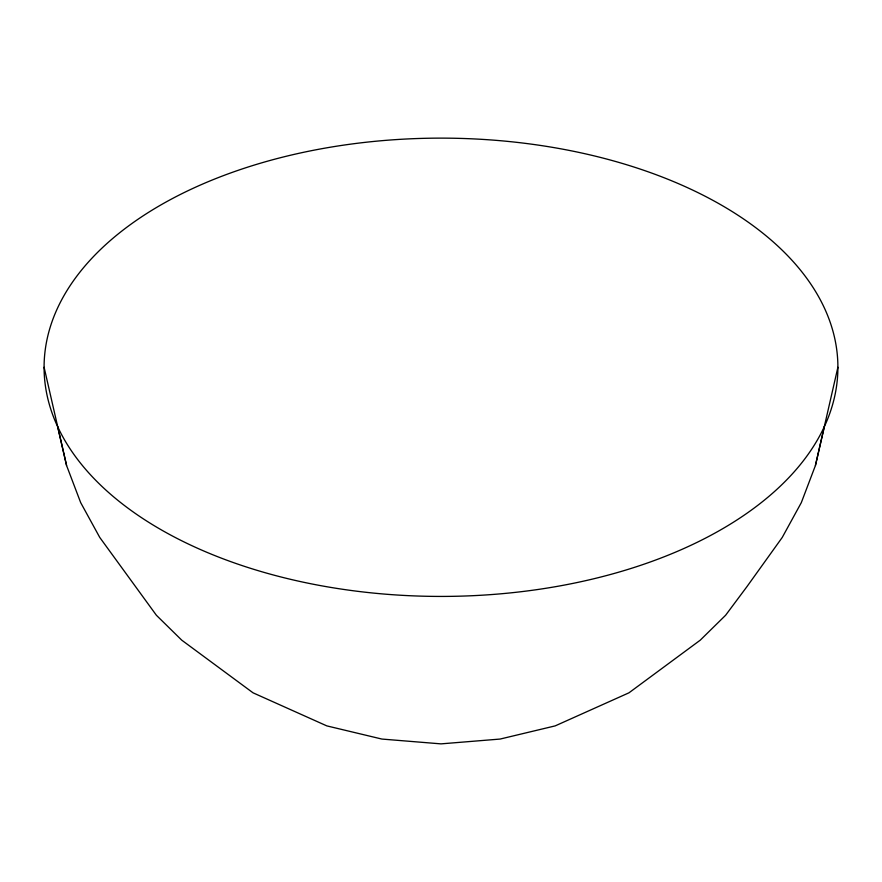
<?xml version="1.0" encoding="UTF-8"?>
<svg xmlns="http://www.w3.org/2000/svg" width="882" height="882" viewBox="0 0 882 882"><rect width="100%" height="100%" fill="white"/><g stroke="black" fill="none" stroke-linecap="round" stroke-linejoin="round"><path stroke-width="1.32" d="M57.628 426.579L66.58 465.531L80.681 502.63L99.743 537.414L156.39 615.261L181.747 640.167L253.046 692.822L326.814 725.886L381.895 739.061L441 743.868L500.105 739.061L555.186 725.886L628.954 692.822L700.253 640.167L725.61 615.261L746.966 586.607L782.257 537.414L801.319 502.63L815.42 465.531L837.9 367.276A396.9 229.144 0 0 0 242.55 168.826A396.9 229.144 0 0 0 242.55 565.726A396.9 229.144 0 0 0 837.9 367.276M815.42 465.531L824.372 426.579M44.1 367.276L66.58 465.531"/></g></svg>
